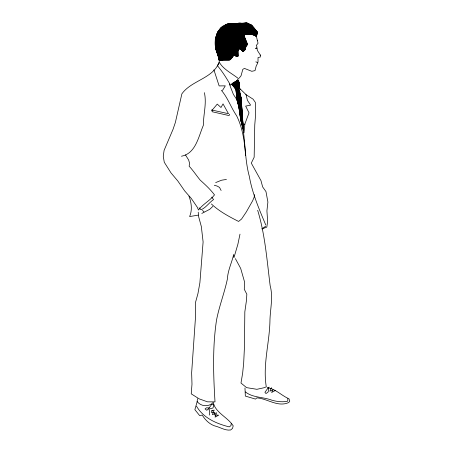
<?xml version="1.0" encoding="UTF-8"?>
<svg xmlns="http://www.w3.org/2000/svg" width="453" height="453" viewBox="0 0 453 453"><rect width="100%" height="100%" fill="white"/><g stroke="black" fill="none" stroke-linecap="round" stroke-linejoin="round"><path stroke-width="0.68" d="M212.129 110.385L212.123 111.727L229.116 115.589L229.546 114.252M239.048 87.582L239.048 82.299L237.819 80.096L231.743 84.235L235.968 89.343L236.874 99.688L238.816 106.665L240.753 120.062L243.471 130.707L241.126 98.052L239.048 87.582L238.521 89.077L241.126 98.052M244.971 388.045L245.339 396.081L255.492 399.093L256.84 397.876C267.621 398.595 277.683 407.513 288.782 402.524L289.744 401.041L288.957 398.782C281.409 395.577 275.667 388.838 267.196 387.655M243.991 132.933L244.858 123.992M231.234 423.561L230.951 425.701L229.184 426.873C216.517 423.691 203.374 418.045 196.506 406.194M197.514 398.702L197.072 402.032L194.875 409.665L199.699 415.639L202.225 415.067C205.611 420.571 210.368 425.09 216.874 426.522C221.296 427.966 225.928 430.769 230.656 429.982L232.542 428.391L233.204 425.831C227.661 417.128 215.787 413.023 213.131 402.558M209.297 415.112L209.739 412.02L208.958 409.07L212.978 408.023L213.918 404.705L211.778 404.269L208.539 408.799L206.806 410.276L205.056 408.929L206.404 407.864L209.076 407.887M254.558 194.62L254.161 197.14L252.644 200.764L246.296 211.97L241.545 219.048L238.584 221.438C229.008 216.579 219.229 211.387 211.392 203.969M239.994 234.144L237.899 244.19L233.946 257.666L233.697 254.45C231.794 262.729 227.825 270.396 227.378 279.042C224.456 292.966 219.173 306.251 216.506 320.237C212.446 347.264 213.346 374.693 215.011 401.879L207.514 401.834L199.116 398.833L191.234 393.844L191.987 384.212L191.642 372.813L195.662 314.858L195.475 302.542L197.944 293.606L199.892 282.757L203.108 241.93L201.336 226.545L198.725 217.004L198.221 212.185M212.157 410.429L211.608 412.723L214.558 412.321L214.654 414.999L218.669 415.175L215.062 417.139L216.54 412.751L212.4 414.716L214.15 410.061L211.353 410.962M220.328 28.482C215.232 34.23 214.201 42.474 216.013 49.756C216.936 53.012 219.139 56.348 218.357 59.83L220.385 59.955M244.66 124.558L249.025 112.859L245.651 106.115L250.611 105.119L247.434 100.362L246.047 94.609L240.498 89.252M269.071 387.134C267.944 388.685 269.082 390.797 267.853 392.326L265.968 393.538L264.909 392.309L268.419 387.513M271.477 387.683L269.846 391.154L273.068 389.84L271.596 392.508L275.475 390.39M185.481 154.92L188.663 160.028L189.558 163.244L189.156 166.189C193.148 170.538 196.409 175.487 200.152 180.068C205.3 184.722 210.305 189.314 214.512 194.886C209.869 200.73 202.836 204.11 198.505 210.045L197.185 207.089L191.2 198.329L184.705 190.94L177.814 180.99L171.019 172.916L164.286 162.276L163.256 156.262L164.094 150.379L173.069 129.252L175.373 122.457L181.874 93.856C191.795 79.756 215.458 78.25 219.694 59.955L221.03 60.379L222.91 59.972L229.909 59.904L234.224 54.96L236.738 56.585L237.961 56.325L237.848 51.087L238.929 48.952L240.424 48.845L242.395 51.115L243.352 51.54L244.008 50.476L245.237 49.683L246.064 46.053L247.412 44.722C247.112 41.24 244.461 38.465 244.263 34.949L245.073 34.269C248.912 33.816 253.193 34.173 256.415 36.483L257.134 31.67L251.675 25.091L246.602 22.65C237.655 24.49 227.44 21.155 220.175 28.211M236.998 80.685L237.927 79.349M211.862 110.498L217.259 104.111L220.985 107.503L223.035 103.879L228.476 113.709L211.596 109.96M239.275 78.018L241.047 75.776L242.808 69.36L244.422 68.414L251.783 71.297L255.005 70.628L256.217 65.968L257.729 63.035L257.202 62.344L255.815 61.868M219.173 30.13L221.84 27.463L244.546 50.226M217.7 32.095L223.374 26.421M217.264 33.024L224.903 25.379M217.032 33.748L226.438 24.343M216.8 34.473L227.236 24.037L247.021 43.828M216.574 35.192L227.87 23.896M216.341 35.917L228.505 23.754M216.109 36.642L229.139 23.613M229.643 23.607L215.883 37.367L233.816 55.283M230.028 23.715L215.651 38.092L233.335 55.793M215.418 38.811L230.407 23.822M215.243 39.485L230.792 23.935M215.243 39.977L231.211 24.009M215.243 40.476L231.681 24.032L244.365 36.727M215.243 40.968L232.219 23.986M215.243 41.461L232.757 23.941M215.243 41.953L233.295 23.896M215.243 42.446L233.833 23.85M215.243 42.939L234.371 23.805M215.243 43.431L234.909 23.76M215.243 43.924L235.486 23.681M215.243 44.417L236.075 23.584M215.243 44.915L236.664 23.488M215.243 45.408L237.253 23.392M215.311 45.827L237.842 23.296L248.731 34.19M238.431 23.199L215.39 46.246L229.11 59.949M215.464 46.665L239.02 23.103M215.537 47.078L239.558 23.058L250.883 34.371L255.486 29.824M215.617 47.497L240.005 23.103M215.69 47.916L240.452 23.154M215.77 48.329L240.9 23.199M215.843 48.748L241.347 23.245M215.917 49.167L241.794 23.29L253.357 34.87M215.996 49.587L242.242 23.335M216.087 49.989L242.757 23.318L255.045 35.566M216.206 50.357L243.284 23.279L256.523 36.551M216.33 50.73L243.816 23.245M216.449 51.098L244.343 23.205M216.574 51.472L244.875 23.171M216.693 51.846L245.401 23.137M216.817 52.214L245.934 23.097M216.942 52.588L246.46 23.063L257.111 33.692M217.061 52.956L246.908 23.109M217.185 53.329L247.247 23.262M217.304 53.697L247.587 23.414M217.429 54.071L247.927 23.567M217.548 54.439L248.272 23.72M217.672 54.813L248.612 23.873M217.791 55.187L248.952 24.026L257.049 32.152M217.916 55.555L249.292 24.179M218.04 55.929L249.631 24.332M218.159 56.297L249.977 24.485M218.284 56.67L250.316 24.638M218.403 57.038L250.656 24.79M218.527 57.412L250.996 24.943M218.646 57.78L251.336 25.096M218.759 58.165L251.613 25.311M218.652 58.765L251.84 25.578M218.55 59.36L252.072 25.838M218.539 59.864L252.298 26.104M218.952 59.949L244.037 34.858M244.116 34.779L252.525 26.37M244.11 35.283L219.36 60.028L218.567 59.269M245.164 34.224L252.751 26.636M219.773 60.113L244.178 35.702M245.673 34.213L252.984 26.903M220.181 60.192L244.252 36.127L232.123 23.992M246.183 34.196L253.21 27.169M220.594 60.277L244.32 36.551M246.692 34.179L253.437 27.435M221.013 60.351L244.439 36.925M247.202 34.162L253.663 27.701M221.613 60.243L244.575 37.282M253.895 27.967L247.712 34.145L236.993 23.437M222.208 60.141L244.705 37.644M254.122 28.228L248.204 34.145L237.417 23.369M244.841 38.001L222.808 60.034L217.729 54.977M248.657 34.185L254.348 28.494M223.386 59.949L244.977 38.363M249.116 34.224L254.575 28.76M223.878 59.949L245.113 38.72M249.569 34.264L254.801 29.026M224.371 59.949L245.243 39.077L229.807 23.652M250.022 34.298L255.033 29.292M224.864 59.949L245.379 39.439M250.481 34.337L255.26 29.558M225.356 59.949L245.515 39.796M225.854 59.949L245.651 40.153M255.713 30.091L251.392 34.411L240.124 23.12M226.347 59.949L245.781 40.515M251.823 34.473L255.945 30.351M226.84 59.949L245.917 40.872M252.213 34.575L256.171 30.617M227.332 59.949L246.053 41.234M252.604 34.677L256.398 30.883M227.825 59.949L246.183 41.591M253.001 34.779L256.625 31.149M228.318 59.949L238.538 49.734M239.354 48.913L246.319 41.948M253.391 34.881L256.857 31.416M228.81 59.949L238.187 50.577M246.455 42.31L239.796 48.969L219.954 29.088M253.782 34.983L257.032 31.733M229.303 59.949L232.383 56.874M234.275 54.983L237.899 51.359M240.232 49.026L246.591 42.667M254.173 35.085L257.055 32.203M230.413 59.337L231.891 57.859L215.243 41.149M234.569 55.181L237.904 51.846M240.6 49.145L246.721 43.024L227.638 23.947M254.524 35.221L257.077 32.673L248.012 23.607M234.864 55.379L237.916 52.327M240.854 49.388L246.857 43.386M254.824 35.419L257.1 33.143M235.158 55.583L237.927 52.808M241.104 49.632L246.993 43.743M255.118 35.617L257.123 33.613M235.447 55.781L237.933 53.295M241.358 49.875L247.128 44.105M255.413 35.815L257.004 34.23M235.741 55.979L237.944 53.777M241.608 50.113L247.259 44.462M255.707 36.014L256.874 34.847M236.036 56.178L237.955 54.264M241.857 50.357L246.002 46.212M256.007 36.212L256.743 35.47M236.33 56.382L237.961 54.745M242.112 50.6L245.832 46.874M256.302 36.41L256.619 36.093M236.625 56.58L237.972 55.232M242.361 50.844L245.662 47.537M237.191 56.506L237.984 55.713M242.61 51.087L245.492 48.205L223.567 26.291M237.995 56.195L216.602 35.108M242.865 51.325L245.322 48.867M243.114 51.568L245.152 49.53M231.93 84.456L233.097 83.29M232.151 84.728L234.626 82.253L239.071 86.682L236.007 89.756M232.372 85L236.149 81.223L239.133 84.275M232.599 85.266L237.672 80.192M232.819 85.538L238.04 80.317M233.046 85.81L238.289 80.566M233.267 86.076L238.493 80.855M233.493 86.347L238.629 81.212M233.714 86.619L238.765 81.568M233.941 86.885L238.907 81.919M234.161 87.157L239.042 82.276M234.609 87.695L239.099 83.205L236.698 80.855M234.83 87.967L239.122 83.675M235.056 88.239L239.133 84.156M235.277 88.505L239.122 84.666M235.503 88.777L239.11 85.17M235.724 89.048L239.099 85.674M235.945 89.315L239.082 86.183L234.931 82.05M236.047 90.209L239.059 87.191M236.087 90.662L238.991 87.757M236.121 91.115L238.72 88.516M236.16 91.568L238.55 89.179M236.2 92.021L238.663 89.564M236.239 92.474L238.776 89.943M236.279 92.927L238.884 90.328M236.319 93.386L238.997 90.708M239.105 91.093L236.358 93.839L241.172 98.646M236.398 94.292L239.218 91.472M236.438 94.745L239.331 91.857L231.993 84.535M236.477 95.198L239.439 92.236M236.517 95.651L239.552 92.622M236.557 96.104L239.66 93.001M239.773 93.386L236.596 96.557L241.358 101.302M236.636 97.016L239.88 93.765M236.676 97.469L239.994 94.15M236.715 97.922L240.107 94.53M236.755 98.375L240.215 94.915M236.794 98.828L240.328 95.294M236.834 99.281L240.435 95.679M236.885 99.728L240.549 96.064L236.172 91.676M236.987 100.113L240.662 96.444M240.769 96.829L237.095 100.498L241.625 105.022M237.202 100.883L240.883 97.208M237.31 101.274L240.99 97.593M237.417 101.659L241.104 97.973M237.525 102.044L241.155 98.42M237.632 102.429L241.189 98.879M237.74 102.814L241.217 99.337M241.251 99.796L237.848 103.199L241.777 107.146L239.241 109.7M237.955 103.584L241.285 100.26L236.5 95.458M238.063 103.975L241.319 100.719M238.17 104.36L241.353 101.178M238.278 104.745L241.387 101.642M238.386 105.13L241.415 102.101M238.493 105.515L241.449 102.559M238.601 105.9L241.483 103.018M238.708 106.285L241.517 103.482M241.551 103.941L238.816 106.676L241.97 109.807M238.878 107.106L241.585 104.4M238.935 107.537L241.613 104.858M238.997 107.973L241.647 105.323M239.059 108.403L241.681 105.781M239.122 108.833L241.715 106.24M239.184 109.269L241.749 106.704M239.303 110.13L241.811 107.621M239.365 110.566L241.845 108.08M239.427 110.996L241.879 108.544M239.49 111.427L241.913 109.003M241.947 109.462L239.546 111.863L242.315 114.586M239.609 112.293L241.981 109.926M239.671 112.723L242.01 110.385M239.733 113.159L242.044 110.843L238.974 107.797M239.796 113.59L242.078 111.302M239.852 114.02L242.112 111.766M239.92 114.45L242.145 112.225M239.982 114.881L242.179 112.684M242.208 113.142L240.045 115.311L242.542 117.774L240.685 119.603M240.107 115.736L242.242 113.607M240.175 116.166L242.276 114.065M240.237 116.597L242.31 114.524M242.344 114.988L240.3 117.027L242.655 119.371M240.367 117.457L242.378 115.447M240.43 117.888L242.406 115.906M240.492 118.318L242.44 116.364M242.474 116.829L240.554 118.743L242.768 120.968L241.336 122.406M240.622 119.173L242.508 117.287M240.747 120.034L242.576 118.21M240.843 120.43L242.604 118.669M240.945 120.826L242.638 119.128M241.041 121.217L242.672 119.586M241.138 121.614L242.706 120.051M241.239 122.01L242.74 120.509M241.438 122.797L242.802 121.432M242.836 121.891L241.534 123.193L243.04 124.683M241.636 123.59L242.87 122.35M241.732 123.98L242.904 122.808M241.828 124.377L242.938 123.273M241.93 124.773L242.972 123.731M243.001 124.19L242.027 125.164L243.153 126.279M242.129 125.56L243.035 124.649M242.225 125.957L243.068 125.113M242.321 126.347L243.102 125.572M242.423 126.744L243.136 126.03M243.17 126.495L242.519 127.14L243.267 127.876L242.819 128.324M242.621 127.531L243.199 126.953M242.717 127.927L243.233 127.412M242.916 128.72L243.301 128.335M243.335 128.794L243.012 129.111L243.38 129.467M212.831 206.392L209.75 209.314L201.806 213.431M261.981 228.822L265.747 226.172M235.384 81.625L233.085 82.797L230.543 85.192C226.721 78.465 222.587 71.823 217.666 65.979L217.944 64.762L219.411 62.514C223.85 69.87 232.389 73.601 238.884 78.975M215.668 182.582L221.574 180.209L226.432 179.439M261.981 228.941L266.811 227.095L267.372 223.238L267.406 218.001L266.919 210.883L267.893 202.055L265.979 191.596L262.644 186.908L260.962 180.588L251.29 163.12L254.156 157.253L254.756 124.977L255.628 114.422L255.328 102.378L253.051 99.145L245.854 94.547M181.46 156.228C195.775 153.516 198.493 136.625 203.352 125.322C203.329 114.473 206.874 103.369 204.371 92.667M198.199 215.13L189.626 216.562C192.429 210.016 191.489 202.661 188.958 196.172M257.202 62.344L258.006 62.237L258.034 57.531L260.345 57.027L260.249 55.011M235.968 89.343L238.521 89.077L232.87 83.443M214.309 185.249L217.134 186.07L219.535 187.429L221.121 190.498M245.367 391.907C252.672 397.836 263.119 396.868 271.664 400.118C276.709 401.63 282.276 402.27 287.451 401.296L287.882 400.112L287.734 398.617M250.69 24.802L254.144 28.256M249.801 24.405L257.027 31.631M247.117 23.205L257.1 33.188M246.019 23.092L257.027 34.1M245.56 23.126L256.942 34.507M245.096 23.154L256.857 34.921M244.637 23.188L256.777 35.328M244.173 23.216L256.692 35.736M243.714 23.25L256.608 36.144M242.327 23.346L254.025 35.045M241.228 23.233L252.695 34.7M240.673 23.177L252.027 34.524M239.11 23.092L250.345 34.326M238.686 23.16L249.807 34.281M238.261 23.228L249.269 34.235M236.568 23.505L247.225 34.162M236.143 23.573L246.743 34.179M235.719 23.641L246.268 34.19M235.294 23.715L245.786 34.207M234.858 23.766L245.311 34.224M234.399 23.805L244.835 34.241M233.946 23.845L244.552 34.451M233.488 23.879L244.275 34.666M233.035 23.918L244.054 34.938M232.582 23.958L244.15 35.527M231.143 23.998L244.66 37.52M230.498 23.85L244.954 38.307M229.252 23.59L245.549 39.881M228.85 23.681L245.843 40.674M228.442 23.766L246.138 41.461M228.04 23.856L246.432 42.248M226.828 24.128L247.315 44.615M226.506 24.298L247.145 44.938M226.211 24.496L246.902 45.181M225.917 24.694L246.653 45.43M225.622 24.892L246.409 45.679M225.328 25.096L246.16 45.923M225.039 25.294L245.996 46.251M224.745 25.493L245.894 46.642M224.45 25.691L245.792 47.038M224.156 25.889L245.69 47.429M223.861 26.093L245.588 47.82M223.272 26.489L245.39 48.607M222.978 26.687L245.288 48.998M222.683 26.886L245.186 49.388M222.389 27.089L245.011 49.711M222.1 27.288L244.779 49.966M221.511 27.684L244.309 50.487M221.217 27.888L244.076 50.747M220.922 28.086L243.844 51.002M220.628 28.284L243.606 51.263M220.373 28.522L243.374 51.523M220.164 28.805L240.401 49.049M219.739 29.371L239.275 48.907M219.529 29.649L238.85 48.975M219.32 29.932L238.708 49.32M219.105 30.215L238.561 49.671M218.895 30.498L238.42 50.023M218.686 30.781L238.272 50.368M218.471 31.064L238.131 50.719M218.261 31.342L237.984 51.064M218.052 31.625L237.899 51.472M217.842 31.908L237.91 51.976M217.627 32.191L237.916 52.48M217.434 32.491L237.927 52.984M217.315 32.865L237.938 53.488M217.197 33.239L237.95 53.992M217.078 33.613L237.961 54.496M216.959 33.986L237.967 54.994M216.84 34.36L237.978 55.498M216.721 34.734L237.989 56.002M216.483 35.481L237.446 56.449M216.364 35.855L237.044 56.54M216.245 36.229L236.528 56.517M216.121 36.602L234.982 55.464M216.002 36.976L234.054 55.028M215.764 37.729L233.578 55.538M215.526 38.477L233.097 56.047M215.407 38.85L232.859 56.297M215.288 39.224L232.621 56.551M215.243 39.666L232.406 56.829M215.243 40.158L232.242 57.157M215.243 40.651L232.078 57.491M215.243 41.642L231.749 58.148M215.243 42.135L231.585 58.477M215.243 42.627L231.319 58.703M215.243 43.12L231.024 58.907M215.243 43.613L230.736 59.111M215.243 44.105L230.447 59.315M215.243 44.598L230.158 59.519M215.243 45.096L229.869 59.722M215.277 45.623L229.575 59.921M215.492 46.829L228.618 59.949M215.605 47.429L228.125 59.949M215.713 48.035L227.633 59.949M215.821 48.635L227.14 59.949M215.934 49.235L226.647 59.949M216.041 49.841L226.149 59.949M216.279 50.572L225.656 59.949M216.517 51.302L225.164 59.949M216.761 52.038L224.671 59.949M217.004 52.775L224.178 59.949M217.242 53.511L223.686 59.949M217.485 54.241L223.21 59.966M217.967 55.713L222.366 60.113M218.21 56.449L221.947 60.187M218.454 57.186L221.528 60.26M218.691 57.916L221.109 60.334M218.714 58.431L220.549 60.266M218.64 58.85L219.931 60.147M237.576 80.255L238.691 81.37M237.281 80.458L239.003 82.174M236.993 80.657L239.076 82.74L234.382 87.429L239.535 92.576M236.404 81.053L239.127 83.782M235.815 81.449L239.122 84.756M235.52 81.648L239.11 85.238M235.226 81.851L239.093 85.719M234.343 82.446L239.059 87.163M234.048 82.644L239.031 87.633M233.754 82.842L238.907 87.995M233.459 83.046L238.776 88.358M233.165 83.244L238.646 88.726M232.576 83.641L238.731 89.796M232.281 83.839L238.929 90.487M231.987 84.037L239.133 91.183M235.985 89.513L239.739 93.267M236.03 90.056L239.943 93.964M236.075 90.594L240.141 94.66M236.126 91.138L240.345 95.357M236.217 92.214L240.747 96.744M236.268 92.757L240.951 97.44M236.313 93.295L241.132 98.114M236.409 94.377L241.206 99.179M236.455 94.92L241.245 99.711M236.551 96.002L241.324 100.77M236.642 97.078L241.398 101.834M236.693 97.622L241.438 102.367M236.738 98.159L241.472 102.899M236.783 98.703L241.511 103.431M236.834 99.241L241.551 103.958M236.902 99.807L241.591 104.49M237.287 101.172L241.664 105.555M237.474 101.857L241.704 106.087M237.666 102.542L241.743 106.619M238.046 103.907L241.817 107.678M238.238 104.592L241.857 108.21M238.425 105.277L241.896 108.743M238.618 105.962L241.93 109.275M238.895 107.219L242.01 110.339M239.054 108.369L242.083 111.398M239.139 108.947L242.123 111.931M239.218 109.518L242.162 112.463M239.297 110.096L242.196 112.995M239.382 110.668L242.236 113.527M239.461 111.245L242.276 114.054M239.626 112.389L242.349 115.119M239.705 112.967L242.389 115.651M239.784 113.539L242.429 116.183M239.869 114.116L242.468 116.715M239.954 114.694L242.502 117.248M240.13 115.855L242.582 118.307M240.215 116.432L242.621 118.839M240.384 117.593L242.695 119.903M240.469 118.171L242.734 120.436M240.645 119.332L242.808 121.495M240.73 119.909L242.848 122.027M240.871 120.549L242.887 122.559M241.036 121.206L242.921 123.091M241.2 121.863L242.961 123.624M241.364 122.52L243.001 124.156M241.692 123.833L243.074 125.215M241.857 124.496L243.114 125.747M242.191 125.809L243.193 126.812M242.355 126.466L243.227 127.344M242.683 127.78L243.306 128.403M242.848 128.442L243.34 128.935M199.054 207.751L201.03 209.79C206.138 207.576 209.11 202.587 213.567 199.547L211.704 197.129M202.514 210.339L203.958 211.953M260.458 55.249L257.281 50.294L257.14 48.154L255.532 48.409L256.874 47.729L256.885 46.546L256.239 45.47L258.029 43.312L257.429 40.385M236.874 99.688L233.425 94.467L229.326 83.998M239.048 86.965L240.458 89.343M235.39 258.629L240.679 268.419L244.495 281.715L244.292 289.325L246.823 294.201L246.511 300.09L244.83 311.857L244.439 347.309L243.686 362.83L242.661 373.034L240.99 383.045L246.579 387.632L256.896 389.308L263.98 387.751L266.285 386.851C262.7 364.942 269.382 343.368 269.931 321.511C270.039 309.609 273.397 297.474 270.169 285.752C266.959 260.492 265.152 234.739 257.666 210.283M265.752 224.948C259.127 209.156 252.287 193.397 249.326 176.381C245.096 161.064 245.441 145.079 243.097 129.45M213.895 69.819L219.139 85.917L225.3 85.844L222.706 90.113L221.517 90.487C227.944 98.035 231.002 107.588 236.613 115.753C242.774 128.108 244.535 141.88 245.605 155.475M256.421 36.37L257.344 40.504M213.046 402.757A10.742 10.742 0 0 1 197.123 401.545"/></g></svg>
